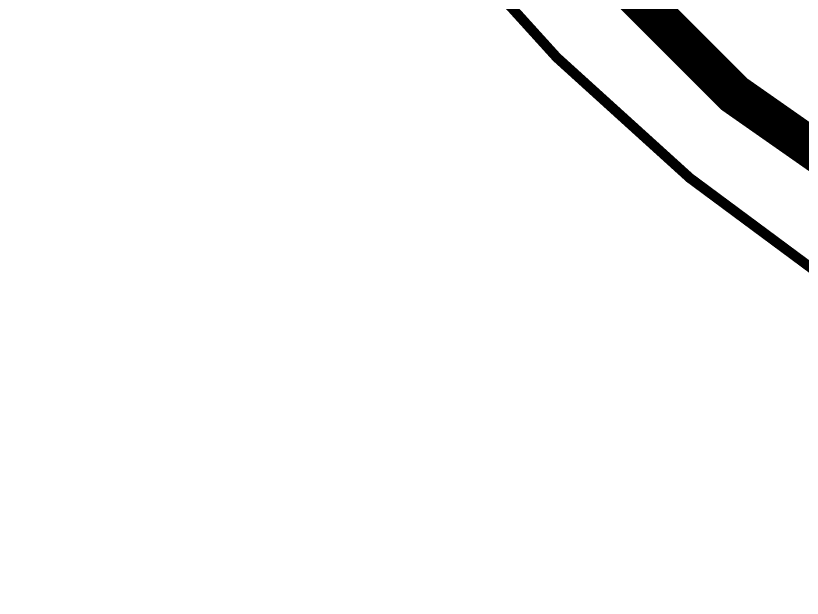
# Model space of a CAD drawing. Extents: x 30.8 to 86, y 18.1 to 73.3.
# Drawn here: x 30.85 to 42.67, y 18.15 to 26.9 of the extents above; entities that cross this region are included whole.
import ezdxf

# ---------------------------------------------------------------- set-up
doc = ezdxf.new("R2010")
doc.units = 0
doc.layers.add('16', color=132, linetype='CONTINUOUS')
doc.layers.add('20', color=31, linetype='CONTINUOUS')

msp = doc.modelspace()

# ---------------------------------------------------------------- linework, layer by layer
at = {"layer": '16', "const_width": 0.6096}
for points in [[(40.9824, 26.3892), (39.37, 28.0016)], [(41.3058, 26.0658), (40.9824, 26.3892)], [(41.6442, 25.7274), (41.3058, 26.0658)], [(43.0186, 24.765), (41.6442, 25.7274)]]:
    msp.add_lwpolyline(points, dxfattribs=at)
at = {"layer": '16', "const_width": 0.3048}
for points in [[(41.0902, 26.497, 1), (40.8746, 26.2814)], [(40.8746, 26.2814, 1), (41.0902, 26.497)], [(41.4136, 26.1736, 1), (41.198, 25.958)], [(41.198, 25.958, 1), (41.4136, 26.1736)], [(41.7316, 25.8522, 1), (41.5568, 25.6026)], [(41.5364, 25.6196, 1), (41.752, 25.8352)]]:
    msp.add_lwpolyline(points, format="xyb", dxfattribs=at)
at = {"layer": '20', "const_width": 0.1524}
msp.add_lwpolyline([(58.42, 18.2245, 1), (58.42, 73.2155, 1), (58.42, 18.2245)], format="xyb", dxfattribs=at)

doc.saveas('drawing.dxf')
